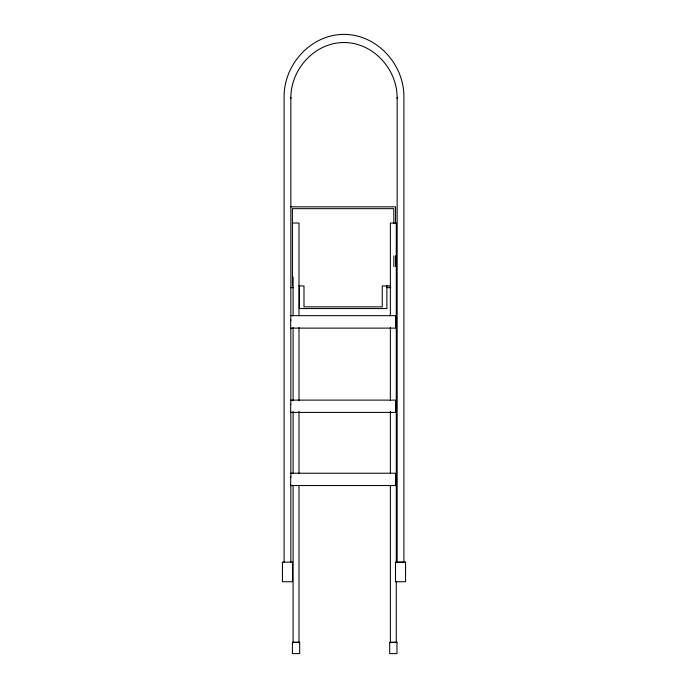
<?xml version="1.0" encoding="UTF-8"?>
<svg xmlns="http://www.w3.org/2000/svg" width="688" height="688" viewBox="0 0 688 688"><rect width="100%" height="100%" fill="white"/><g stroke="black" fill="none" stroke-linecap="round" stroke-linejoin="round"><path stroke-width="1.03" d="M290.843 98.522C290.439 69.574 314.459 42.501 344 42.536C373.541 42.501 397.561 69.574 397.157 98.522M290.68 206.839L395.566 206.839L395.566 223.101M293.097 223.032L298.988 223.032L298.988 315.844M298.73 285.933L303.993 285.933L303.993 306.857L382.244 306.857L382.244 285.933L390.664 285.933M290.68 287.636L293.57 287.636M386.88 287.636L390.741 287.636M290.68 315.654L395.566 315.654L395.566 328.124L290.68 328.124L290.68 319.774M290.68 400.115L395.566 400.115L395.566 412.413L290.68 412.413L290.68 404.234M290.68 473.224L395.566 473.224L395.566 485.53L290.68 485.53L290.68 476.32M293.097 642.351L298.988 642.351M390.371 642.351L396.271 642.351M397.157 97.49L397.157 562.268L403.908 562.268L403.908 97.034C404.226 64.543 377.084 34.366 344 34.4C310.916 34.366 283.774 64.543 284.092 97.034L284.092 562.268M396.271 562.827L396.271 223.032L390.371 223.032L390.371 315.844M396.271 581.721L396.271 642.833M395.566 255.79L395.566 266.402M393.82 223.695L393.82 208.67L292.417 208.67L292.417 285.933M393.82 255.884L393.82 266.617M390.371 327.497L390.371 400.562M390.371 411.261L390.371 473.636M390.371 485.238L390.371 642.833M386.88 285.365L386.88 308.559L299.357 308.559L299.357 287.636M298.988 327.497L298.988 400.562M298.988 411.261L298.988 473.636M298.988 485.238L298.988 642.833M293.097 276.989L293.097 315.844M293.097 327.497L293.097 400.562M293.097 411.261L293.097 473.636M293.097 485.238L293.097 642.833M290.843 97.49L290.843 320.754M290.843 328.228L290.843 404.484M290.843 411.949L290.843 477.472M290.843 484.937L290.843 562.268M292.512 562.13L282.433 562.13L282.433 581.73L292.512 581.73L292.512 562.13M405.567 562.13L395.497 562.13L395.497 581.73L405.567 581.73L405.567 562.13M299.676 642.308L292.4 642.308L292.4 653.6L299.676 653.6L299.676 642.308M396.959 642.308L389.683 642.308L389.683 653.6L396.959 653.6L396.959 642.308"/></g></svg>
